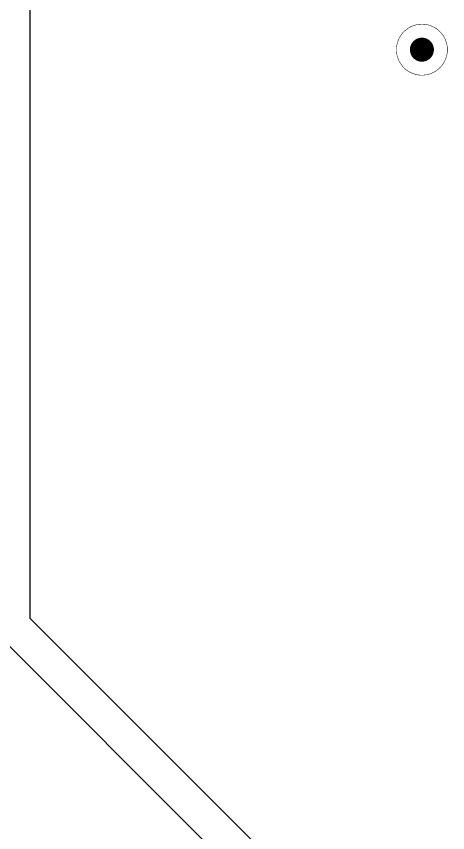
# Model space of a CAD drawing. Header units: millimetres. Extents: x 0 to 400, y 0 to 514.
# Drawn here: x 315.5 to 400.1, y 103.5 to 263.5 of the extents above; entities that cross this region are included whole.
import ezdxf

# ---------------------------------------------------------------- set-up
doc = ezdxf.new("R2010")
doc.units = ezdxf.units.MM
for name, color, linetype in [('BottomLayer', 5, 'Continuous'), ('BottomSolder', 6, 'Continuous'), ('Mechanical10', 56, 'Continuous'), ('MultiLayer', 9, 'Continuous'), ('PadHoleLayer', 156, 'Continuous'), ('TopLayer', 1, 'Continuous'), ('TopOverlay', 2, 'Continuous'), ('TopSolder', 216, 'Continuous')]:
    doc.layers.add(name, color=color, linetype=linetype)

# ---------------------------------------------------------------- blocks, each defined once
blk = doc.blocks.new('DRILL4_3_2')
at = {"layer": 'BottomLayer', "const_width": 2.25}
blk.add_lwpolyline([(-1.12, 0, 1), (1.12, 0, 1)], format="xyb", close=True, dxfattribs=at)
at = {"layer": 'BottomSolder', "const_width": 2.35}
blk.add_lwpolyline([(-1.18, 0, 1), (1.18, 0, 1)], format="xyb", close=True, dxfattribs=at)
at = {"layer": 'MultiLayer', "const_width": 2.25}
blk.add_lwpolyline([(-1.12, 0, 1), (1.12, 0, 1)], format="xyb", close=True, dxfattribs=at)
at = {"layer": 'PadHoleLayer', "const_width": 2.15}
blk.add_lwpolyline([(-1.07, 0, 1), (1.07, 0, 1)], format="xyb", close=True, dxfattribs=at)
at = {"layer": 'TopLayer', "const_width": 2.25}
blk.add_lwpolyline([(-1.12, 0, 1), (1.12, 0, 1)], format="xyb", close=True, dxfattribs=at)
at = {"layer": 'TopOverlay'}
for points, const_width in [([(5, 0, 1), (-5, 0, 1)], 0.1), ([(-5.02, 0, 1), (-4.98, 0, 1)], 0.05), ([(4.98, 0, 1), (5.02, 0, 1)], 0.05)]:
    blk.add_lwpolyline(points, format="xyb", close=True, dxfattribs=dict(at, const_width=const_width))
at = {"layer": 'TopSolder', "const_width": 2.35}
blk.add_lwpolyline([(-1.18, 0, 1), (1.18, 0, 1)], format="xyb", close=True, dxfattribs=at)

msp = doc.modelspace()

# ---------------------------------------------------------------- linework, layer by layer
at = {"layer": 'Mechanical10', "const_width": 0.01}
msp.add_lwpolyline([(400, 0), (400, 514)], dxfattribs=at)
at = {"layer": 'TopLayer'}
for p, q in [((318.14, 457.73), (318.14, 145.59)), ((318.14, 145.59), (394, 69.72)), ((387.5, 66.66), (311.31, 142.85))]:
    msp.add_line(p, q, dxfattribs=at)

# ---------------------------------------------------------------- block references
msp.add_blockref('DRILL4_3_2', (395, 257))

doc.saveas('drawing.dxf')
